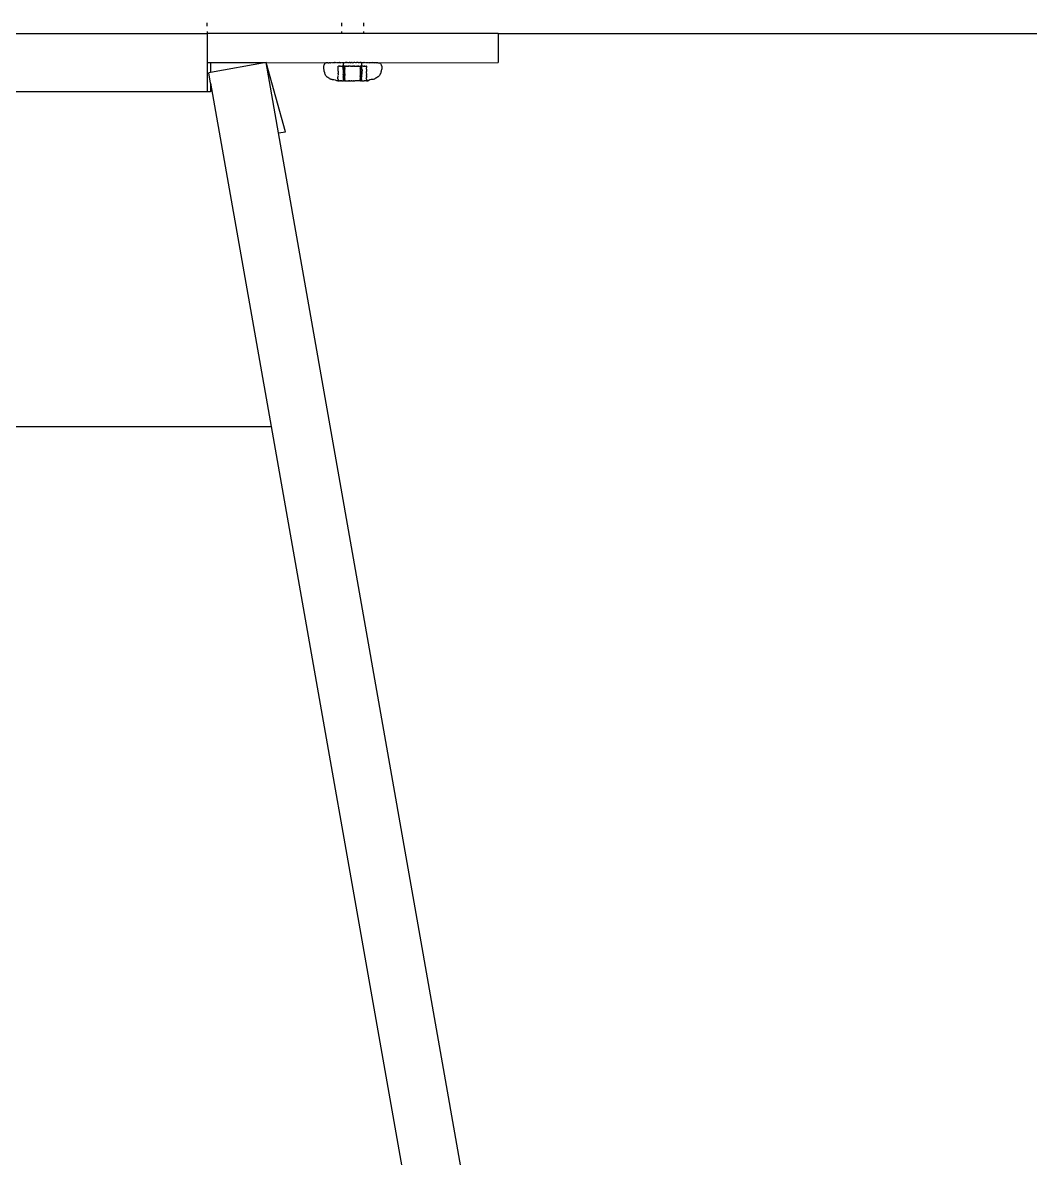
# Model space of a CAD drawing. Header units: millimetres. Extents: x -2916 to 2490, y 92 to 4100.
# Drawn here: x -1747.4 to -1609, y 1557.3 to 1713.3 of the extents above; entities that cross this region are included whole.
import ezdxf

# ---------------------------------------------------------------- set-up
doc = ezdxf.new("R2010")
doc.units = ezdxf.units.MM

msp = doc.modelspace()

# ---------------------------------------------------------------- linework, layer by layer
for p, q in [((-1722.08, 1712.85), (-1722.08, 1713.33)), ((-1703.58, 1713.33), (-1703.58, 1712.85)), ((-1700.58, 1713.33), (-1700.58, 1712.85)), ((-1822.08, 1711.85), (-1722.08, 1711.85)), ((-1722.08, 1712.12), (-1722.08, 1712.08)), ((-1722.08, 1712.08), (-1722.08, 1711.92)), ((-1722.08, 1711.92), (-1722.08, 1711.85)), ((-1722.08, 1711.85), (-1722.08, 1707.85)), ((-1703.58, 1711.85), (-1722.08, 1711.85)), ((-1703.58, 1712.12), (-1703.58, 1711.92)), ((-1703.58, 1711.92), (-1703.58, 1711.85)), ((-1703.55, 1711.85), (-1703.58, 1711.85)), ((-1703.51, 1711.85), (-1703.55, 1711.85)), ((-1703.45, 1711.85), (-1703.51, 1711.85)), ((-1703.36, 1711.85), (-1703.45, 1711.85)), ((-1703.25, 1711.85), (-1703.36, 1711.85)), ((-1703.12, 1711.85), (-1703.25, 1711.85)), ((-1703.09, 1711.85), (-1703.12, 1711.85)), ((-1702.98, 1711.85), (-1703.09, 1711.85)), ((-1702.95, 1711.85), (-1702.98, 1711.85)), ((-1702.82, 1711.85), (-1702.95, 1711.85)), ((-1702.79, 1711.85), (-1702.82, 1711.85)), ((-1702.65, 1711.85), (-1702.79, 1711.85)), ((-1702.62, 1711.85), (-1702.65, 1711.85)), ((-1702.47, 1711.85), (-1702.62, 1711.85)), ((-1702.44, 1711.85), (-1702.47, 1711.85)), ((-1702.29, 1711.85), (-1702.44, 1711.85)), ((-1702.25, 1711.85), (-1702.29, 1711.85)), ((-1702.1, 1711.85), (-1702.25, 1711.85)), ((-1702.06, 1711.85), (-1702.1, 1711.85)), ((-1701.91, 1711.85), (-1702.06, 1711.85)), ((-1701.87, 1711.85), (-1701.91, 1711.85)), ((-1701.73, 1711.85), (-1701.87, 1711.85)), ((-1701.69, 1711.85), (-1701.73, 1711.85)), ((-1701.55, 1711.85), (-1701.69, 1711.85)), ((-1701.51, 1711.85), (-1701.55, 1711.85)), ((-1701.38, 1711.85), (-1701.51, 1711.85)), ((-1701.34, 1711.85), (-1701.38, 1711.85)), ((-1701.22, 1711.85), (-1701.34, 1711.85)), ((-1701.18, 1711.85), (-1701.22, 1711.85)), ((-1701.07, 1711.85), (-1701.18, 1711.85)), ((-1701.04, 1711.85), (-1701.07, 1711.85)), ((-1700.94, 1711.85), (-1701.04, 1711.85)), ((-1700.83, 1711.85), (-1700.94, 1711.85)), ((-1700.72, 1711.85), (-1700.83, 1711.85)), ((-1700.65, 1711.85), (-1700.72, 1711.85)), ((-1700.61, 1711.85), (-1700.65, 1711.85)), ((-1700.58, 1711.85), (-1700.61, 1711.85)), ((-1700.58, 1712.12), (-1700.58, 1711.92)), ((-1700.58, 1711.92), (-1700.58, 1711.85)), ((-1682.08, 1711.85), (-1700.58, 1711.85)), ((-1682.08, 1711.85), (-1682.08, 1707.85)), ((-1682.08, 1711.85), (-862.08, 1711.85)), ((-1722.08, 1707.85), (-1721.58, 1707.85)), ((-1722.08, 1707.85), (-1722.08, 1703.85)), ((-1721.58, 1707.85), (-1721.58, 1706.51)), ((-1721.58, 1707.85), (-1713.96, 1707.85)), ((-1713.96, 1707.85), (-1721.58, 1706.51)), ((-1711.28, 1698.35), (-1713.96, 1707.85)), ((-1712.25, 1698.18), (-1713.96, 1707.85)), ((-1713.96, 1707.85), (-1705.67, 1707.84)), ((-1706.02, 1707.54), (-1706, 1707.54)), ((-1706.02, 1707.54), (-1706.02, 1707.45)), ((-1705.97, 1707.63), (-1706, 1707.54)), ((-1705.97, 1707.63), (-1705.95, 1707.63)), ((-1705.93, 1707.71), (-1705.95, 1707.63)), ((-1705.85, 1707.77), (-1705.93, 1707.71)), ((-1705.81, 1707.77), (-1705.85, 1707.77)), ((-1705.77, 1707.81), (-1705.81, 1707.77)), ((-1705.73, 1707.81), (-1705.77, 1707.81)), ((-1705.67, 1707.84), (-1705.73, 1707.81)), ((-1705.64, 1707.84), (-1705.67, 1707.84)), ((-1705.6, 1707.84), (-1705.64, 1707.84)), ((-1705.56, 1707.84), (-1705.64, 1707.84)), ((-1705.56, 1707.84), (-1705.6, 1707.84)), ((-1705.51, 1707.84), (-1705.56, 1707.84)), ((-1705.54, 1707.85), (-1705.51, 1707.84)), ((-1705.46, 1707.84), (-1705.51, 1707.84)), ((-1705.46, 1707.84), (-1705.42, 1707.84)), ((-1705.42, 1707.84), (-1705.39, 1707.84)), ((-1705.39, 1707.84), (-1705.35, 1707.84)), ((-1705.35, 1707.84), (-1705.32, 1707.84)), ((-1705.27, 1707.84), (-1705.32, 1707.84)), ((-1705.27, 1707.84), (-1705.24, 1707.84)), ((-1705.19, 1707.84), (-1705.24, 1707.84)), ((-1705.19, 1707.84), (-1705.15, 1707.84)), ((-1705.15, 1707.84), (-1705.09, 1707.85)), ((-1705.05, 1707.84), (-1705.09, 1707.85)), ((-1705.05, 1707.84), (-1704.98, 1707.85)), ((-1705.05, 1707.84), (-1705.01, 1707.85)), ((-1704.95, 1707.84), (-1704.98, 1707.85)), ((-1704.9, 1707.85), (-1704.95, 1707.84)), ((-1704.9, 1707.85), (-1704.87, 1707.85)), ((-1704.84, 1707.84), (-1704.87, 1707.85)), ((-1704.77, 1707.84), (-1704.84, 1707.84)), ((-1704.72, 1707.84), (-1704.77, 1707.84)), ((-1704.65, 1707.84), (-1704.72, 1707.84)), ((-1704.6, 1707.84), (-1704.65, 1707.84)), ((-1704.6, 1707.84), (-1704.55, 1707.85)), ((-1704.51, 1707.85), (-1704.55, 1707.85)), ((-1704.47, 1707.84), (-1704.51, 1707.85)), ((-1704.4, 1707.85), (-1704.47, 1707.84)), ((-1704.34, 1707.84), (-1704.4, 1707.85)), ((-1704.34, 1707.84), (-1704.29, 1707.85)), ((-1704.26, 1707.84), (-1704.29, 1707.85)), ((-1704.2, 1707.84), (-1704.26, 1707.84)), ((-1704.11, 1707.84), (-1704.2, 1707.84)), ((-1704.05, 1707.84), (-1704.11, 1707.84)), ((-1703.96, 1707.84), (-1704.05, 1707.84)), ((-1703.9, 1707.84), (-1703.96, 1707.84)), ((-1703.9, 1707.84), (-1703.86, 1707.85)), ((-1703.81, 1707.85), (-1703.86, 1707.85)), ((-1703.81, 1707.85), (-1703.75, 1707.84)), ((-1703.68, 1707.85), (-1703.75, 1707.84)), ((-1703.68, 1707.85), (-1703.64, 1707.85)), ((-1703.64, 1707.85), (-1703.59, 1707.84)), ((-1703.55, 1707.85), (-1703.59, 1707.84)), ((-1703.55, 1707.85), (-1703.49, 1707.84)), ((-1703.42, 1707.84), (-1703.49, 1707.84)), ((-1703.33, 1707.84), (-1703.42, 1707.84)), ((-1703.38, 1707.54), (-1703.39, 1707.45)), ((-1703.36, 1707.63), (-1703.38, 1707.54)), ((-1703.34, 1707.71), (-1703.36, 1707.63)), ((-1703.32, 1707.77), (-1703.34, 1707.71)), ((-1703.26, 1707.84), (-1703.33, 1707.84)), ((-1703.33, 1707.84), (-1703.32, 1707.77)), ((-1703.26, 1707.84), (-1703.19, 1707.85)), ((-1703.19, 1707.85), (-1703.16, 1707.84)), ((-1703.16, 1707.84), (-1703.13, 1707.85)), ((-1703.13, 1707.85), (-1703.09, 1707.84)), ((-1703.03, 1707.85), (-1703.09, 1707.84)), ((-1703, 1707.85), (-1703.03, 1707.85)), ((-1703.03, 1707.85), (-1702.95, 1707.85)), ((-1702.95, 1707.85), (-1703, 1707.85)), ((-1702.91, 1707.85), (-1702.95, 1707.85)), ((-1702.86, 1707.85), (-1702.91, 1707.85)), ((-1702.82, 1707.84), (-1702.86, 1707.85)), ((-1702.82, 1707.84), (-1702.77, 1707.85)), ((-1702.77, 1707.85), (-1702.71, 1707.85)), ((-1702.65, 1707.84), (-1702.71, 1707.85)), ((-1702.57, 1707.84), (-1702.65, 1707.84)), ((-1702.54, 1707.85), (-1702.57, 1707.84)), ((-1702.46, 1707.85), (-1702.54, 1707.85)), ((-1702.4, 1707.84), (-1702.46, 1707.85)), ((-1702.4, 1707.84), (-1702.33, 1707.85)), ((-1702.33, 1707.85), (-1702.3, 1707.85)), ((-1702.27, 1707.85), (-1702.3, 1707.85)), ((-1702.22, 1707.84), (-1702.27, 1707.85)), ((-1702.22, 1707.84), (-1702.18, 1707.85)), ((-1702.13, 1707.85), (-1702.18, 1707.85)), ((-1702.13, 1707.85), (-1702.04, 1707.84)), ((-1702.04, 1707.84), (-1701.96, 1707.85)), ((-1701.87, 1707.84), (-1701.96, 1707.85)), ((-1701.84, 1707.85), (-1701.87, 1707.84)), ((-1701.79, 1707.85), (-1701.84, 1707.85)), ((-1701.69, 1707.84), (-1701.79, 1707.85)), ((-1701.63, 1707.85), (-1701.69, 1707.84)), ((-1701.63, 1707.85), (-1701.58, 1707.85)), ((-1701.58, 1707.85), (-1701.52, 1707.84)), ((-1701.54, 1707.85), (-1701.58, 1707.85)), ((-1701.54, 1707.85), (-1701.52, 1707.84)), ((-1701.47, 1707.85), (-1701.52, 1707.84)), ((-1701.4, 1707.85), (-1701.47, 1707.85)), ((-1701.33, 1707.85), (-1701.4, 1707.85)), ((-1701.33, 1707.85), (-1701.26, 1707.85)), ((-1701.26, 1707.85), (-1701.2, 1707.85)), ((-1701.17, 1707.84), (-1701.2, 1707.85)), ((-1701.17, 1707.84), (-1701.11, 1707.85)), ((-1701.11, 1707.85), (-1701.09, 1707.85)), ((-1701.04, 1707.85), (-1701.09, 1707.85)), ((-1701.04, 1707.85), (-1700.99, 1707.85)), ((-1700.92, 1707.85), (-1700.99, 1707.85)), ((-1700.92, 1707.85), (-1700.87, 1707.85)), ((-1700.87, 1707.85), (-1700.84, 1707.85)), ((-1700.84, 1707.81), (-1700.85, 1707.77)), ((-1700.85, 1707.77), (-1700.82, 1707.71)), ((-1700.84, 1707.85), (-1700.74, 1707.85)), ((-1700.84, 1707.85), (-1700.84, 1707.81)), ((-1700.82, 1707.71), (-1700.84, 1707.63)), ((-1700.84, 1707.63), (-1700.84, 1707.54)), ((-1700.84, 1707.54), (-1700.84, 1707.45)), ((-1700.74, 1707.85), (-1700.67, 1707.84)), ((-1700.74, 1707.85), (-1700.7, 1707.85)), ((-1700.7, 1707.85), (-1700.67, 1707.84)), ((-1700.67, 1707.84), (-1700.62, 1707.85)), ((-1700.62, 1707.85), (-1700.57, 1707.85)), ((-1700.51, 1707.84), (-1700.57, 1707.85)), ((-1700.51, 1707.84), (-1700.44, 1707.85)), ((-1700.44, 1707.85), (-1700.38, 1707.85)), ((-1700.35, 1707.84), (-1700.44, 1707.85)), ((-1700.38, 1707.85), (-1700.35, 1707.84)), ((-1700.35, 1707.84), (-1700.31, 1707.85)), ((-1700.26, 1707.84), (-1700.31, 1707.85)), ((-1700.2, 1707.84), (-1700.26, 1707.84)), ((-1700.11, 1707.84), (-1700.2, 1707.84)), ((-1700.05, 1707.84), (-1700.11, 1707.84)), ((-1699.97, 1707.84), (-1700.05, 1707.84)), ((-1699.91, 1707.84), (-1699.97, 1707.84)), ((-1699.87, 1707.85), (-1699.91, 1707.84)), ((-1699.83, 1707.85), (-1699.87, 1707.85)), ((-1699.83, 1707.85), (-1699.77, 1707.84)), ((-1699.77, 1707.84), (-1699.72, 1707.85)), ((-1699.72, 1707.85), (-1699.69, 1707.84)), ((-1699.64, 1707.84), (-1699.69, 1707.84)), ((-1699.56, 1707.84), (-1699.64, 1707.84)), ((-1699.51, 1707.84), (-1699.56, 1707.84)), ((-1699.44, 1707.84), (-1699.51, 1707.84)), ((-1699.39, 1707.84), (-1699.44, 1707.84)), ((-1699.32, 1707.85), (-1699.39, 1707.84)), ((-1699.32, 1707.85), (-1699.28, 1707.84)), ((-1699.21, 1707.84), (-1699.28, 1707.84)), ((-1699.17, 1707.84), (-1699.21, 1707.84)), ((-1699.11, 1707.84), (-1699.17, 1707.84)), ((-1699.07, 1707.84), (-1699.11, 1707.84)), ((-1699.07, 1707.84), (-1699, 1707.85)), ((-1699.07, 1707.84), (-1699.03, 1707.85)), ((-1698.98, 1707.84), (-1699.03, 1707.85)), ((-1699, 1707.85), (-1698.94, 1707.85)), ((-1698.91, 1707.85), (-1698.98, 1707.84)), ((-1698.94, 1707.85), (-1698.87, 1707.85)), ((-1698.91, 1707.85), (-1698.85, 1707.84)), ((-1698.87, 1707.85), (-1698.82, 1707.85)), ((-1698.85, 1707.84), (-1698.82, 1707.85)), ((-1698.82, 1707.85), (-1698.77, 1707.85)), ((-1698.77, 1707.85), (-1698.72, 1707.85)), ((-1698.72, 1707.85), (-1698.69, 1707.85)), ((-1698.69, 1707.85), (-1698.65, 1707.85)), ((-1698.65, 1707.85), (-1698.63, 1707.85)), ((-1698.65, 1707.85), (-1698.6, 1707.84)), ((-1698.6, 1707.84), (-1698.56, 1707.84)), ((-1698.56, 1707.84), (-1698.53, 1707.84)), ((-1698.56, 1707.84), (-1698.49, 1707.84)), ((-1698.53, 1707.84), (-1698.49, 1707.84)), ((-1698.49, 1707.84), (-1682.08, 1707.85)), ((-1698.49, 1707.84), (-1698.47, 1707.81)), ((-1698.47, 1707.81), (-1698.4, 1707.81)), ((-1698.4, 1707.81), (-1698.35, 1707.77)), ((-1698.35, 1707.77), (-1698.31, 1707.77)), ((-1698.31, 1707.77), (-1698.24, 1707.71)), ((-1698.24, 1707.71), (-1698.22, 1707.63)), ((-1698.19, 1707.63), (-1698.22, 1707.63)), ((-1698.19, 1707.63), (-1698.17, 1707.54)), ((-1698.14, 1707.54), (-1698.17, 1707.54)), ((-1698.14, 1707.54), (-1698.14, 1707.45)), ((-1721.58, 1706.51), (-1721.84, 1706.46)), ((-1721.58, 1705.02), (-1721.84, 1706.46)), ((-1706.05, 1707.45), (-1706.07, 1707.35)), ((-1706.07, 1707.35), (-1706.06, 1707)), ((-1706.06, 1707), (-1706.04, 1706.92)), ((-1706.05, 1707.45), (-1706.02, 1707.45)), ((-1706.04, 1706.92), (-1706.05, 1706.88)), ((-1706.05, 1706.88), (-1706.04, 1706.76)), ((-1706.04, 1706.76), (-1706.01, 1706.64)), ((-1706.01, 1706.64), (-1705.99, 1706.64)), ((-1705.99, 1706.64), (-1705.98, 1706.52)), ((-1705.98, 1706.52), (-1705.95, 1706.52)), ((-1705.95, 1706.52), (-1705.95, 1706.4)), ((-1705.95, 1706.4), (-1705.9, 1706.29)), ((-1705.9, 1706.29), (-1705.84, 1706.19)), ((-1705.84, 1706.19), (-1705.77, 1706.09)), ((-1705.77, 1706.09), (-1705.69, 1705.99)), ((-1705.69, 1705.99), (-1705.6, 1705.91)), ((-1704.09, 1706.93), (-1704.1, 1706.88)), ((-1704.1, 1706.88), (-1704.09, 1706.76)), ((-1704.06, 1707), (-1704.09, 1707)), ((-1704.09, 1707), (-1704.09, 1706.93)), ((-1704.09, 1706.76), (-1704.08, 1706.64)), ((-1704.08, 1706.64), (-1704.06, 1706.52)), ((-1704.07, 1705.91), (-1704.06, 1705.99)), ((-1704.06, 1707.35), (-1704.02, 1707.35)), ((-1704.06, 1707.14), (-1704.06, 1707.35)), ((-1704.06, 1707), (-1704.06, 1707.14)), ((-1704.06, 1706.52), (-1704.04, 1706.4)), ((-1704.06, 1705.99), (-1704.05, 1706.09)), ((-1704.05, 1706.29), (-1704.04, 1706.4)), ((-1704.05, 1706.29), (-1704.05, 1706.19)), ((-1703.97, 1707.35), (-1704.02, 1707.35)), ((-1703.93, 1707.35), (-1703.97, 1707.35)), ((-1703.93, 1707.35), (-1703.89, 1707.35)), ((-1703.83, 1707.35), (-1703.89, 1707.35)), ((-1703.76, 1707.35), (-1703.83, 1707.35)), ((-1703.76, 1707.35), (-1703.67, 1707.35)), ((-1703.63, 1707.35), (-1703.67, 1707.35)), ((-1703.63, 1707.35), (-1703.58, 1707.35)), ((-1703.58, 1707.35), (-1703.53, 1707.35)), ((-1703.53, 1707.35), (-1703.49, 1707.35)), ((-1703.45, 1707.35), (-1703.49, 1707.35)), ((-1703.4, 1707.35), (-1703.45, 1707.35)), ((-1703.4, 1707), (-1703.42, 1706.96)), ((-1703.42, 1706.96), (-1703.39, 1706.88)), ((-1703.39, 1706.4), (-1703.41, 1706.29)), ((-1703.41, 1706.29), (-1703.39, 1706.19)), ((-1703.35, 1707.35), (-1703.4, 1707.35)), ((-1703.4, 1707.16), (-1703.35, 1707.35)), ((-1703.4, 1707.16), (-1703.4, 1707)), ((-1703.39, 1705.99), (-1703.4, 1705.91)), ((-1703.39, 1707.45), (-1703.37, 1707.41)), ((-1703.39, 1706.88), (-1703.38, 1706.76)), ((-1703.35, 1706.44), (-1703.39, 1706.4)), ((-1703.39, 1706.19), (-1703.36, 1706.09)), ((-1703.36, 1706.09), (-1703.39, 1705.99)), ((-1703.38, 1706.76), (-1703.38, 1706.64)), ((-1703.38, 1706.64), (-1703.36, 1706.52)), ((-1703.37, 1707.41), (-1703.35, 1707.35)), ((-1703.36, 1706.52), (-1703.35, 1706.44)), ((-1703.32, 1707.35), (-1703.35, 1707.35)), ((-1703.32, 1707.35), (-1703.26, 1707.35)), ((-1703.26, 1706.96), (-1703.28, 1706.88)), ((-1703.28, 1706.88), (-1703.28, 1706.76)), ((-1703.28, 1706.76), (-1703.27, 1706.64)), ((-1703.27, 1706.64), (-1703.26, 1706.52)), ((-1703.21, 1707.35), (-1703.26, 1707.35)), ((-1703.26, 1707.16), (-1703.21, 1707.35)), ((-1703.26, 1707), (-1703.26, 1707.16)), ((-1703.26, 1707), (-1703.26, 1706.96)), ((-1703.26, 1706.52), (-1703.25, 1706.4)), ((-1703.25, 1706.4), (-1703.26, 1706.29)), ((-1703.26, 1706.29), (-1703.26, 1706.19)), ((-1703.26, 1706.19), (-1703.26, 1706.09)), ((-1703.26, 1706.09), (-1703.26, 1705.99)), ((-1703.26, 1705.99), (-1703.24, 1705.91)), ((-1703.21, 1706.4), (-1703.23, 1706.29)), ((-1703.23, 1706.29), (-1703.21, 1706.19)), ((-1703.16, 1707.35), (-1703.21, 1707.35)), ((-1703.16, 1707.35), (-1703.21, 1707)), ((-1703.21, 1707), (-1703.2, 1706.88)), ((-1703.18, 1706.52), (-1703.21, 1706.4)), ((-1703.21, 1706.19), (-1703.19, 1706.09)), ((-1703.19, 1706.09), (-1703.21, 1705.99)), ((-1703.21, 1705.99), (-1703.21, 1705.83)), ((-1703.16, 1707), (-1703.2, 1706.88)), ((-1703.2, 1706.88), (-1703.2, 1706.76)), ((-1703.2, 1706.76), (-1703.19, 1706.64)), ((-1703.19, 1706.64), (-1703.17, 1706.64)), ((-1703.17, 1706.64), (-1703.18, 1706.52)), ((-1703.18, 1706.52), (-1703.17, 1706.4)), ((-1703.17, 1706.4), (-1703.15, 1706.29)), ((-1703.15, 1706.09), (-1703.17, 1705.99)), ((-1703.17, 1705.99), (-1703.15, 1705.93)), ((-1703.13, 1707.35), (-1703.16, 1707.35)), ((-1703.16, 1707.05), (-1703.13, 1707.35)), ((-1703.16, 1707.05), (-1703.16, 1707)), ((-1703.15, 1706.29), (-1703.14, 1706.19)), ((-1703.14, 1706.19), (-1703.15, 1706.09)), ((-1703.07, 1707.35), (-1703.13, 1707.35)), ((-1703.03, 1707.35), (-1703.07, 1707.35)), ((-1703.03, 1707.35), (-1702.97, 1707.35)), ((-1702.91, 1707.35), (-1702.97, 1707.35)), ((-1702.93, 1707.35), (-1702.97, 1707.35)), ((-1702.93, 1707.35), (-1702.91, 1707.35)), ((-1702.91, 1707.35), (-1702.83, 1707.35)), ((-1702.83, 1707.35), (-1702.77, 1707.35)), ((-1702.77, 1707.35), (-1702.74, 1707.37)), ((-1702.69, 1707.35), (-1702.74, 1707.37)), ((-1702.69, 1707.35), (-1702.62, 1707.35)), ((-1702.66, 1707.35), (-1702.69, 1707.35)), ((-1702.62, 1707.35), (-1702.66, 1707.35)), ((-1702.62, 1707.35), (-1702.58, 1707.35)), ((-1702.54, 1707.35), (-1702.58, 1707.35)), ((-1702.5, 1707.35), (-1702.54, 1707.35)), ((-1702.46, 1707.35), (-1702.5, 1707.35)), ((-1702.4, 1707.35), (-1702.46, 1707.35)), ((-1702.35, 1707.35), (-1702.4, 1707.35)), ((-1702.35, 1707.35), (-1702.3, 1707.35)), ((-1702.3, 1707.35), (-1702.25, 1707.35)), ((-1702.25, 1707.35), (-1702.21, 1707.35)), ((-1702.21, 1707.35), (-1702.17, 1707.37)), ((-1702.13, 1707.35), (-1702.17, 1707.37)), ((-1702.13, 1707.35), (-1702.06, 1707.35)), ((-1702.13, 1707.35), (-1702.1, 1707.35)), ((-1702.1, 1707.35), (-1702.06, 1707.35)), ((-1701.98, 1707.35), (-1702.06, 1707.35)), ((-1701.96, 1707.35), (-1701.98, 1707.35)), ((-1701.96, 1707.35), (-1701.91, 1707.35)), ((-1701.88, 1707.35), (-1701.91, 1707.35)), ((-1701.88, 1707.35), (-1701.83, 1707.35)), ((-1701.79, 1707.35), (-1701.83, 1707.35)), ((-1701.79, 1707.35), (-1701.7, 1707.35)), ((-1701.7, 1707.35), (-1701.66, 1707.35)), ((-1701.66, 1707.35), (-1701.59, 1707.35)), ((-1701.66, 1707.35), (-1701.63, 1707.35)), ((-1701.63, 1707.35), (-1701.59, 1707.35)), ((-1701.59, 1707.35), (-1701.54, 1707.35)), ((-1701.54, 1707.35), (-1701.51, 1707.35)), ((-1701.54, 1707.35), (-1701.47, 1707.35)), ((-1701.47, 1707.35), (-1701.51, 1707.35)), ((-1701.47, 1707.35), (-1701.43, 1707.35)), ((-1701.43, 1707.35), (-1701.38, 1707.35)), ((-1701.33, 1707.35), (-1701.38, 1707.35)), ((-1701.33, 1707.35), (-1701.25, 1707.35)), ((-1701.2, 1707.35), (-1701.25, 1707.35)), ((-1701.2, 1707.35), (-1701.13, 1707.35)), ((-1701.2, 1707.35), (-1701.17, 1707.35)), ((-1701.17, 1707.35), (-1701.13, 1707.35)), ((-1701.13, 1707.35), (-1701.09, 1707.35)), ((-1701.09, 1707.35), (-1701.04, 1707.35)), ((-1701.04, 1706.09), (-1701.07, 1705.99)), ((-1701.07, 1705.99), (-1701.04, 1705.85)), ((-1701.04, 1707.35), (-1701.02, 1707)), ((-1700.99, 1707.35), (-1701.04, 1707.35)), ((-1701.02, 1707), (-1701.04, 1706.95)), ((-1701.04, 1706.95), (-1701.04, 1706.88)), ((-1701.04, 1706.88), (-1701.04, 1706.76)), ((-1701.04, 1706.76), (-1701.04, 1706.64)), ((-1701.04, 1706.64), (-1701.04, 1706.52)), ((-1701.04, 1706.52), (-1701.04, 1706.4)), ((-1701.04, 1706.4), (-1701.04, 1706.29)), ((-1701.04, 1706.29), (-1701.04, 1706.19)), ((-1701.02, 1707), (-1700.99, 1707.08)), ((-1701.02, 1707), (-1701.01, 1706.92)), ((-1701, 1705.99), (-1701.02, 1705.91)), ((-1700.99, 1706.88), (-1701.01, 1706.92)), ((-1701, 1706.4), (-1701.01, 1706.29)), ((-1701.01, 1706.29), (-1700.99, 1706.19)), ((-1701.01, 1706.09), (-1700.99, 1706.19)), ((-1701, 1705.99), (-1701.01, 1706.09)), ((-1700.98, 1706.52), (-1701, 1706.4)), ((-1700.97, 1706.09), (-1701, 1705.99)), ((-1700.99, 1707.35), (-1700.92, 1707.35)), ((-1700.95, 1707.35), (-1700.99, 1707.35)), ((-1700.99, 1707.35), (-1700.99, 1707.08)), ((-1700.99, 1706.88), (-1700.99, 1706.76)), ((-1700.99, 1706.76), (-1700.97, 1706.64)), ((-1700.97, 1706.64), (-1700.98, 1706.52)), ((-1700.96, 1706.88), (-1700.97, 1706.76)), ((-1700.97, 1706.76), (-1700.97, 1706.64)), ((-1700.96, 1706.95), (-1700.95, 1707)), ((-1700.96, 1706.88), (-1700.96, 1706.95)), ((-1700.92, 1707.35), (-1700.95, 1707.35)), ((-1700.95, 1707.23), (-1700.92, 1707.35)), ((-1700.95, 1707), (-1700.95, 1707.23)), ((-1700.92, 1707.35), (-1700.87, 1707.35)), ((-1700.87, 1707.35), (-1700.84, 1707.35)), ((-1700.86, 1707.05), (-1700.84, 1707.13)), ((-1700.86, 1707.05), (-1700.84, 1707)), ((-1700.83, 1705.99), (-1700.86, 1705.91)), ((-1700.83, 1706.29), (-1700.85, 1706.19)), ((-1700.85, 1706.19), (-1700.84, 1706.09)), ((-1700.84, 1707.35), (-1700.84, 1707.45)), ((-1700.77, 1707.35), (-1700.84, 1707.35)), ((-1700.84, 1707.35), (-1700.84, 1707.13)), ((-1700.84, 1707), (-1700.81, 1707)), ((-1700.84, 1706.09), (-1700.83, 1705.99)), ((-1700.81, 1706.4), (-1700.83, 1706.29)), ((-1700.81, 1707), (-1700.8, 1706.95)), ((-1700.8, 1706.52), (-1700.81, 1706.4)), ((-1700.8, 1706.95), (-1700.78, 1706.88)), ((-1700.79, 1706.64), (-1700.8, 1706.52)), ((-1700.78, 1706.76), (-1700.79, 1706.64)), ((-1700.78, 1706.88), (-1700.78, 1706.76)), ((-1700.74, 1707.35), (-1700.77, 1707.35)), ((-1700.67, 1707.35), (-1700.74, 1707.35)), ((-1700.63, 1707.35), (-1700.67, 1707.35)), ((-1700.63, 1707.35), (-1700.58, 1707.35)), ((-1700.58, 1707.35), (-1700.51, 1707.35)), ((-1700.51, 1707.35), (-1700.47, 1707.35)), ((-1700.41, 1707.35), (-1700.47, 1707.35)), ((-1700.47, 1707.35), (-1700.43, 1707.35)), ((-1700.43, 1707.35), (-1700.41, 1707.35)), ((-1700.41, 1707.35), (-1700.36, 1707.35)), ((-1700.36, 1707.35), (-1700.28, 1707.35)), ((-1700.28, 1707.35), (-1700.22, 1707.35)), ((-1700.22, 1707.35), (-1700.17, 1707.35)), ((-1700.19, 1706.94), (-1700.17, 1706.96)), ((-1700.19, 1706.94), (-1700.16, 1706.88)), ((-1700.17, 1706.76), (-1700.18, 1706.64)), ((-1700.17, 1706.52), (-1700.18, 1706.64)), ((-1700.15, 1706.29), (-1700.18, 1706.19)), ((-1700.15, 1706.09), (-1700.18, 1706.19)), ((-1700.14, 1707.35), (-1700.17, 1707.35)), ((-1700.17, 1707.13), (-1700.14, 1707.22)), ((-1700.17, 1707), (-1700.17, 1707.13)), ((-1700.17, 1706.96), (-1700.17, 1707)), ((-1700.16, 1706.88), (-1700.17, 1706.76)), ((-1700.17, 1706.4), (-1700.17, 1706.52)), ((-1700.14, 1706.34), (-1700.17, 1706.4)), ((-1700.15, 1706.09), (-1700.17, 1706.04)), ((-1700.14, 1705.99), (-1700.17, 1706.04)), ((-1700.14, 1706.34), (-1700.15, 1706.29)), ((-1700.14, 1707.22), (-1700.1, 1707.35)), ((-1700.14, 1705.94), (-1700.14, 1705.99)), ((-1698.48, 1705.99), (-1698.56, 1705.91)), ((-1698.4, 1706.09), (-1698.48, 1705.99)), ((-1698.33, 1706.19), (-1698.4, 1706.09)), ((-1698.27, 1706.29), (-1698.33, 1706.19)), ((-1698.21, 1706.4), (-1698.27, 1706.29)), ((-1698.18, 1706.52), (-1698.21, 1706.52)), ((-1698.21, 1706.52), (-1698.21, 1706.4)), ((-1698.15, 1706.64), (-1698.18, 1706.64)), ((-1698.18, 1706.64), (-1698.18, 1706.52)), ((-1698.13, 1706.76), (-1698.15, 1706.76)), ((-1698.15, 1706.76), (-1698.15, 1706.64)), ((-1698.12, 1707.45), (-1698.14, 1707.45)), ((-1698.11, 1706.88), (-1698.13, 1706.76)), ((-1698.12, 1707.45), (-1698.1, 1707.38)), ((-1698.1, 1707.38), (-1698.11, 1707.35)), ((-1698.11, 1707.35), (-1698.08, 1707.35)), ((-1698.08, 1707), (-1698.11, 1706.88)), ((-1698.08, 1707.35), (-1698.08, 1707)), ((-1721.58, 1705.02), (-1721.58, 1703.85)), ((-1721.58, 1705.02), (-1713.27, 1657.85)), ((-1705.6, 1705.91), (-1705.57, 1705.91)), ((-1705.57, 1705.91), (-1705.51, 1705.83)), ((-1705.51, 1705.83), (-1705.47, 1705.83)), ((-1705.47, 1705.83), (-1705.44, 1705.83)), ((-1705.44, 1705.83), (-1705.41, 1705.75)), ((-1705.41, 1705.75), (-1705.38, 1705.75)), ((-1705.38, 1705.75), (-1705.35, 1705.75)), ((-1705.35, 1705.75), (-1705.31, 1705.69)), ((-1705.31, 1705.69), (-1705.27, 1705.69)), ((-1705.27, 1705.69), (-1705.24, 1705.69)), ((-1705.24, 1705.69), (-1705.2, 1705.63)), ((-1705.2, 1705.63), (-1705.17, 1705.63)), ((-1705.17, 1705.63), (-1705.14, 1705.63)), ((-1705.14, 1705.63), (-1705.09, 1705.59)), ((-1705.09, 1705.59), (-1705.05, 1705.59)), ((-1705.05, 1705.59), (-1705.03, 1705.59)), ((-1704.97, 1705.55), (-1705.03, 1705.59)), ((-1704.9, 1705.55), (-1704.97, 1705.55)), ((-1704.9, 1705.55), (-1704.86, 1705.55)), ((-1704.86, 1705.55), (-1704.82, 1705.55)), ((-1704.82, 1705.55), (-1704.77, 1705.55)), ((-1704.77, 1705.55), (-1704.71, 1705.55)), ((-1704.71, 1705.55), (-1704.65, 1705.55)), ((-1704.65, 1705.55), (-1704.48, 1705.48)), ((-1704.48, 1705.48), (-1704.21, 1705.35)), ((-1704.09, 1705.35), (-1704.21, 1705.35)), ((-1704.11, 1705.69), (-1704.1, 1705.75)), ((-1704.09, 1705.63), (-1704.11, 1705.69)), ((-1704.1, 1705.83), (-1704.07, 1705.91)), ((-1704.1, 1705.75), (-1704.1, 1705.83)), ((-1704.09, 1705.63), (-1704.08, 1705.59)), ((-1704.04, 1705.35), (-1704.09, 1705.35)), ((-1704.06, 1705.55), (-1704.08, 1705.59)), ((-1704.06, 1705.55), (-1704.04, 1705.51)), ((-1704.04, 1705.51), (-1704.04, 1705.45)), ((-1704.04, 1705.45), (-1704.04, 1705.4)), ((-1704.04, 1705.4), (-1704.04, 1705.35)), ((-1704.04, 1705.35), (-1704, 1705.35)), ((-1704, 1705.35), (-1703.94, 1705.35)), ((-1703.94, 1705.35), (-1703.88, 1705.35)), ((-1703.83, 1705.35), (-1703.88, 1705.35)), ((-1703.76, 1705.35), (-1703.83, 1705.35)), ((-1703.76, 1705.35), (-1703.69, 1705.35)), ((-1703.65, 1705.35), (-1703.69, 1705.35)), ((-1703.61, 1705.35), (-1703.65, 1705.35)), ((-1703.61, 1705.35), (-1703.58, 1705.35)), ((-1703.55, 1705.35), (-1703.61, 1705.35)), ((-1703.58, 1705.35), (-1703.55, 1705.35)), ((-1703.55, 1705.35), (-1703.48, 1705.35)), ((-1703.48, 1705.35), (-1703.44, 1705.35)), ((-1703.44, 1705.35), (-1703.39, 1705.35)), ((-1703.4, 1705.91), (-1703.36, 1705.83)), ((-1703.36, 1705.83), (-1703.39, 1705.75)), ((-1703.39, 1705.75), (-1703.39, 1705.69)), ((-1703.39, 1705.69), (-1703.39, 1705.63)), ((-1703.39, 1705.63), (-1703.34, 1705.59)), ((-1703.39, 1705.35), (-1703.31, 1705.35)), ((-1703.36, 1705.35), (-1703.39, 1705.35)), ((-1703.35, 1705.55), (-1703.36, 1705.49)), ((-1703.36, 1705.49), (-1703.36, 1705.39)), ((-1703.36, 1705.39), (-1703.36, 1705.35)), ((-1703.31, 1705.35), (-1703.36, 1705.35)), ((-1703.35, 1705.55), (-1703.34, 1705.59)), ((-1703.26, 1705.35), (-1703.31, 1705.35)), ((-1703.24, 1705.91), (-1703.27, 1705.83)), ((-1703.27, 1705.83), (-1703.26, 1705.8)), ((-1703.26, 1705.8), (-1703.24, 1705.75)), ((-1703.24, 1705.75), (-1703.26, 1705.69)), ((-1703.26, 1705.69), (-1703.25, 1705.63)), ((-1703.21, 1705.35), (-1703.26, 1705.35)), ((-1703.25, 1705.63), (-1703.22, 1705.55)), ((-1703.2, 1705.59), (-1703.22, 1705.55)), ((-1703.22, 1705.55), (-1703.21, 1705.48)), ((-1703.21, 1705.83), (-1703.21, 1705.75)), ((-1703.21, 1705.75), (-1703.2, 1705.69)), ((-1703.2, 1705.69), (-1703.21, 1705.63)), ((-1703.21, 1705.63), (-1703.2, 1705.59)), ((-1703.21, 1705.48), (-1703.21, 1705.41)), ((-1703.21, 1705.41), (-1703.21, 1705.35)), ((-1703.21, 1705.41), (-1703.17, 1705.35)), ((-1703.21, 1705.35), (-1703.14, 1705.35)), ((-1703.17, 1705.55), (-1703.18, 1705.5)), ((-1703.17, 1705.44), (-1703.18, 1705.5)), ((-1703.17, 1705.91), (-1703.15, 1705.93)), ((-1703.17, 1705.91), (-1703.17, 1705.83)), ((-1703.17, 1705.83), (-1703.17, 1705.75)), ((-1703.17, 1705.69), (-1703.17, 1705.75)), ((-1703.16, 1705.63), (-1703.17, 1705.69)), ((-1703.14, 1705.57), (-1703.17, 1705.55)), ((-1703.17, 1705.4), (-1703.17, 1705.44)), ((-1703.14, 1705.35), (-1703.17, 1705.4)), ((-1703.12, 1705.35), (-1703.17, 1705.35)), ((-1703.17, 1705.35), (-1703.14, 1705.35)), ((-1703.15, 1705.61), (-1703.16, 1705.63)), ((-1703.15, 1705.61), (-1703.14, 1705.57)), ((-1703.14, 1705.35), (-1703.12, 1705.35)), ((-1703.07, 1705.35), (-1703.12, 1705.35)), ((-1703.04, 1705.35), (-1703.07, 1705.35)), ((-1703.04, 1705.35), (-1702.94, 1705.35)), ((-1702.94, 1705.35), (-1702.86, 1705.35)), ((-1702.86, 1705.35), (-1702.77, 1705.35)), ((-1702.77, 1705.35), (-1702.69, 1705.35)), ((-1702.69, 1705.35), (-1702.65, 1705.35)), ((-1702.58, 1705.35), (-1702.65, 1705.35)), ((-1702.51, 1705.35), (-1702.58, 1705.35)), ((-1702.58, 1705.35), (-1702.54, 1705.35)), ((-1702.54, 1705.35), (-1702.51, 1705.35)), ((-1702.46, 1705.35), (-1702.51, 1705.35)), ((-1702.46, 1705.35), (-1702.42, 1705.35)), ((-1702.42, 1705.35), (-1702.38, 1705.35)), ((-1702.38, 1705.35), (-1702.33, 1705.35)), ((-1702.33, 1705.35), (-1702.29, 1705.35)), ((-1702.2, 1705.35), (-1702.29, 1705.35)), ((-1702.2, 1705.35), (-1702.1, 1705.35)), ((-1702.1, 1705.35), (-1702.07, 1705.35)), ((-1702.07, 1705.35), (-1701.98, 1705.35)), ((-1701.95, 1705.35), (-1701.98, 1705.35)), ((-1701.95, 1705.35), (-1701.88, 1705.35)), ((-1701.88, 1705.35), (-1701.83, 1705.35)), ((-1701.83, 1705.35), (-1701.78, 1705.35)), ((-1701.78, 1705.35), (-1701.75, 1705.35)), ((-1701.7, 1705.35), (-1701.75, 1705.35)), ((-1701.66, 1705.35), (-1701.7, 1705.35)), ((-1701.59, 1705.35), (-1701.66, 1705.35)), ((-1701.62, 1705.35), (-1701.66, 1705.35)), ((-1701.59, 1705.35), (-1701.62, 1705.35)), ((-1701.51, 1705.35), (-1701.59, 1705.35)), ((-1701.47, 1705.35), (-1701.51, 1705.35)), ((-1701.4, 1705.35), (-1701.47, 1705.35)), ((-1701.43, 1705.35), (-1701.47, 1705.35)), ((-1701.4, 1705.35), (-1701.43, 1705.35)), ((-1701.34, 1705.35), (-1701.4, 1705.35)), ((-1701.3, 1705.35), (-1701.34, 1705.35)), ((-1701.25, 1705.35), (-1701.3, 1705.35)), ((-1701.22, 1705.35), (-1701.25, 1705.35)), ((-1701.17, 1705.35), (-1701.22, 1705.35)), ((-1701.1, 1705.35), (-1701.17, 1705.35)), ((-1701.13, 1705.35), (-1701.17, 1705.35)), ((-1701.1, 1705.35), (-1701.13, 1705.35)), ((-1701.04, 1705.35), (-1701.1, 1705.35)), ((-1701.04, 1705.66), (-1701.06, 1705.63)), ((-1701.06, 1705.63), (-1701.04, 1705.56)), ((-1701.05, 1705.83), (-1701.04, 1705.85)), ((-1701.05, 1705.83), (-1701.04, 1705.75)), ((-1701.04, 1705.75), (-1701.03, 1705.69)), ((-1701.03, 1705.69), (-1701.04, 1705.66)), ((-1701.04, 1705.66), (-1701.04, 1705.59)), ((-1701.04, 1705.56), (-1701.04, 1705.59)), ((-1701.02, 1705.55), (-1701.04, 1705.56)), ((-1701.02, 1705.55), (-1701.04, 1705.49)), ((-1701.04, 1705.49), (-1701.04, 1705.38)), ((-1701.04, 1705.38), (-1701.04, 1705.35)), ((-1700.99, 1705.35), (-1701.04, 1705.35)), ((-1700.99, 1705.75), (-1701.03, 1705.69)), ((-1701, 1705.63), (-1701.03, 1705.69)), ((-1701, 1705.83), (-1701.02, 1705.91)), ((-1701.02, 1705.55), (-1701, 1705.54)), ((-1700.99, 1705.75), (-1701, 1705.83)), ((-1700.99, 1705.59), (-1701, 1705.63)), ((-1701, 1705.54), (-1700.97, 1705.55)), ((-1701, 1705.54), (-1700.99, 1705.44)), ((-1700.96, 1705.46), (-1701, 1705.54)), ((-1700.97, 1705.55), (-1700.99, 1705.59)), ((-1700.99, 1705.41), (-1700.99, 1705.44)), ((-1700.96, 1705.35), (-1700.99, 1705.41)), ((-1700.99, 1705.35), (-1700.96, 1705.35)), ((-1700.96, 1705.35), (-1700.96, 1705.46)), ((-1700.91, 1705.35), (-1700.96, 1705.35)), ((-1700.91, 1705.35), (-1700.84, 1705.35)), ((-1700.86, 1705.91), (-1700.88, 1705.69)), ((-1700.88, 1705.69), (-1700.86, 1705.63)), ((-1700.86, 1705.63), (-1700.82, 1705.59)), ((-1700.82, 1705.59), (-1700.84, 1705.55)), ((-1700.84, 1705.55), (-1700.84, 1705.49)), ((-1700.84, 1705.49), (-1700.84, 1705.45)), ((-1700.84, 1705.45), (-1700.84, 1705.41)), ((-1700.84, 1705.41), (-1700.84, 1705.38)), ((-1700.84, 1705.38), (-1700.84, 1705.35)), ((-1700.78, 1705.35), (-1700.84, 1705.35)), ((-1700.78, 1705.35), (-1700.73, 1705.35)), ((-1700.73, 1705.35), (-1700.69, 1705.35)), ((-1700.69, 1705.35), (-1700.63, 1705.35)), ((-1700.63, 1705.35), (-1700.56, 1705.35)), ((-1700.56, 1705.35), (-1700.51, 1705.35)), ((-1700.47, 1705.35), (-1700.51, 1705.35)), ((-1700.4, 1705.35), (-1700.47, 1705.35)), ((-1700.43, 1705.35), (-1700.47, 1705.35)), ((-1700.4, 1705.35), (-1700.43, 1705.35)), ((-1700.36, 1705.35), (-1700.4, 1705.35)), ((-1700.28, 1705.35), (-1700.36, 1705.35)), ((-1700.22, 1705.35), (-1700.28, 1705.35)), ((-1700.17, 1705.35), (-1700.22, 1705.35)), ((-1700.17, 1705.79), (-1700.2, 1705.75)), ((-1700.18, 1705.69), (-1700.2, 1705.75)), ((-1700.2, 1705.63), (-1700.18, 1705.69)), ((-1700.17, 1705.6), (-1700.2, 1705.63)), ((-1700.15, 1705.91), (-1700.17, 1705.88)), ((-1700.17, 1705.83), (-1700.17, 1705.88)), ((-1700.17, 1705.83), (-1700.17, 1705.79)), ((-1700.15, 1705.59), (-1700.17, 1705.6)), ((-1700.17, 1705.35), (-1700.13, 1705.35)), ((-1700.14, 1705.94), (-1700.15, 1705.91)), ((-1700.13, 1705.55), (-1700.15, 1705.59)), ((-1700.13, 1705.51), (-1700.13, 1705.55)), ((-1700.13, 1705.47), (-1700.13, 1705.51)), ((-1700.13, 1705.47), (-1700.13, 1705.35)), ((-1700.13, 1705.35), (-1700.07, 1705.35)), ((-1700.07, 1705.35), (-1699.96, 1705.35)), ((-1699.69, 1705.48), (-1699.96, 1705.35)), ((-1699.52, 1705.55), (-1699.69, 1705.48)), ((-1699.46, 1705.55), (-1699.52, 1705.55)), ((-1699.4, 1705.55), (-1699.46, 1705.55)), ((-1699.35, 1705.55), (-1699.4, 1705.55)), ((-1699.3, 1705.55), (-1699.35, 1705.55)), ((-1699.3, 1705.55), (-1699.25, 1705.56)), ((-1699.25, 1705.56), (-1699.2, 1705.55)), ((-1699.14, 1705.59), (-1699.2, 1705.55)), ((-1699.08, 1705.59), (-1699.14, 1705.59)), ((-1699.03, 1705.63), (-1699.08, 1705.59)), ((-1698.97, 1705.63), (-1699.03, 1705.63)), ((-1698.92, 1705.69), (-1698.97, 1705.63)), ((-1698.89, 1705.69), (-1698.92, 1705.69)), ((-1698.86, 1705.69), (-1698.89, 1705.69)), ((-1698.82, 1705.75), (-1698.86, 1705.69)), ((-1698.79, 1705.75), (-1698.82, 1705.75)), ((-1698.75, 1705.75), (-1698.79, 1705.75)), ((-1698.72, 1705.83), (-1698.75, 1705.75)), ((-1698.69, 1705.83), (-1698.72, 1705.83)), ((-1698.65, 1705.83), (-1698.69, 1705.83)), ((-1698.6, 1705.91), (-1698.65, 1705.83)), ((-1698.56, 1705.91), (-1698.6, 1705.91)), ((-1722.08, 1703.85), (-1822.08, 1703.85)), ((-1721.58, 1703.85), (-1722.08, 1703.85)), ((-1712.25, 1698.18), (-1711.28, 1698.35)), ((-1663.4, 1421.12), (-1712.25, 1698.18)), ((-1830.9, 1657.85), (-1713.27, 1657.85)), ((-1713.27, 1657.85), (-1671.28, 1419.73))]:
    msp.add_line(p, q)

doc.saveas('drawing.dxf')
